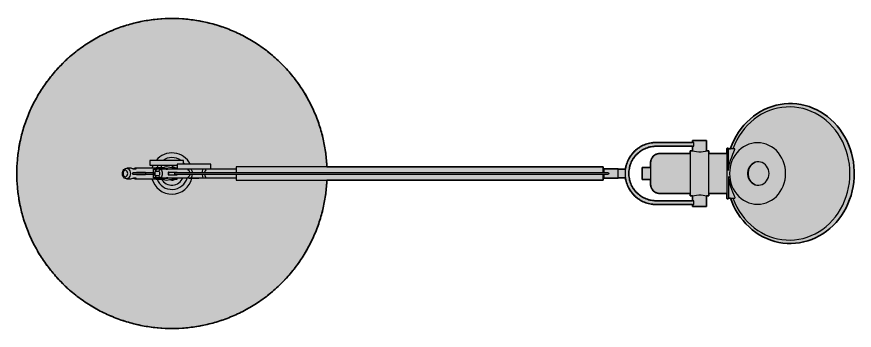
# Model space of a CAD drawing. Header units: millimetres. Extents: x 0 to 2291, y -685 to 1746.
# Drawn here: x 262 to 1152, y -685 to -351 of the extents above; entities that cross this region are included whole.
import ezdxf

# ---------------------------------------------------------------- set-up
doc = ezdxf.new("R2010")
doc.units = ezdxf.units.MM
doc.layers.add('Blocks', color=7, linetype='Continuous')
doc.layers.add('Blocks$Fill', color=7, linetype='Continuous', true_color=0xffffff)
doc.layers.add('Blocks$Inner', color=7, linetype='Continuous', lineweight=25, true_color=0x007f00)
doc.layers.add('Blocks$Outline', color=7, linetype='Continuous', lineweight=35, true_color=0xff3f3f)

# ---------------------------------------------------------------- blocks, each defined once
blk = doc.blocks.new('Tolomeo Floor Lamp Top')
at = {"layer": 'Blocks$Fill'}
h = blk.add_hatch(color=256, dxfattribs=at)
h.paths.add_polyline_path([(820.62, -180.81), (821.95, -184.44), (823.86, -188.83), (826.02, -193.07), (828.44, -197.14), (831.09, -201.03), (833.97, -204.73), (837.06, -208.21), (840.35, -211.47), (843.83, -214.48), (847.48, -217.24), (851.28, -219.73), (855.23, -221.94), (859.3, -223.87), (863.47, -225.5), (867.74, -226.83), (872.07, -227.86), (876.45, -228.57), (880.87, -228.97), (885.3, -229.05), (889.72, -228.82), (894.12, -228.28), (898.48, -227.42), (902.78, -226.25), (907, -224.78), (911.12, -223.01), (915.13, -220.95), (919.01, -218.61), (922.74, -215.99), (926.31, -213.12), (929.7, -209.99), (932.9, -206.64), (935.89, -203.06), (938.67, -199.27), (941.21, -195.3), (943.51, -191.15), (945.56, -186.84), (947.35, -182.4), (948.87, -177.84), (950.11, -173.18), (951.08, -168.44), (951.76, -163.64), (952.16, -158.81), (952.27, -154.56), (952.23, -151.98), (951.93, -147.13), (951.35, -142.32), (950.48, -137.56), (949.32, -132.86), (947.89, -128.27), (946.19, -123.78), (944.23, -119.42), (942.01, -115.22), (939.55, -111.18), (936.85, -107.32), (933.93, -103.67), (930.8, -100.23), (927.47, -97.03), (923.95, -94.06), (920.27, -91.36), (916.43, -88.92), (912.46, -86.77), (908.37, -84.9), (904.17, -83.33), (899.9, -82.06), (895.55, -81.1), (891.16, -80.45), (886.74, -80.11), (882.31, -80.09), (877.89, -80.39), (873.5, -81), (869.15, -81.92), (864.86, -83.15), (860.66, -84.69), (856.56, -86.52), (852.58, -88.63), (848.73, -91.03), (845.03, -93.7), (841.49, -96.63), (838.14, -99.8), (834.98, -103.2), (832.03, -106.82), (829.31, -110.65), (826.81, -114.66), (824.56, -118.84), (822.57, -123.18), (820.83, -127.65), (820.62, -128.31), (818.41, -128.31), (818.41, -128.3), (818.41, -128.28), (818.4, -128.26), (818.4, -128.24), (818.4, -128.22), (818.4, -128.2), (818.4, -128.19), (818.39, -128.17), (818.39, -128.15), (818.38, -128.13), (818.38, -128.11), (818.37, -128.09), (818.37, -128.07), (818.36, -128.06), (818.36, -128.04), (818.35, -128.02), (818.34, -128), (818.33, -127.98), (818.33, -127.96), (818.32, -127.95), (818.31, -127.93), (818.3, -127.91), (818.29, -127.89), (818.28, -127.88), (818.26, -127.86), (818.25, -127.84), (818.24, -127.83), (818.23, -127.81), (818.21, -127.79), (818.2, -127.78), (818.19, -127.76), (818.17, -127.75), (818.16, -127.73), (818.14, -127.72), (818.13, -127.71), (818.11, -127.69), (818.09, -127.68), (818.08, -127.67), (818.06, -127.66), (818.04, -127.64), (818.03, -127.63), (818.01, -127.62), (817.99, -127.61), (817.97, -127.6), (817.96, -127.59), (817.94, -127.59), (817.92, -127.58), (817.9, -127.57), (817.88, -127.56), (817.86, -127.56), (817.84, -127.55), (817.83, -127.54), (817.81, -127.54), (817.79, -127.53), (817.77, -127.53), (817.75, -127.53), (817.73, -127.52), (817.71, -127.52), (817.7, -127.52), (817.68, -127.52), (817.66, -127.52), (817.64, -127.51), (817.62, -127.51), (817.61, -127.51), (817.59, -127.51), (817.57, -127.51), (817.55, -127.52), (817.53, -127.52), (817.52, -127.52), (817.5, -127.52), (817.48, -127.52), (817.46, -127.53), (817.44, -127.53), (817.42, -127.53), (817.4, -127.54), (817.39, -127.54), (817.37, -127.55), (817.35, -127.56), (817.33, -127.56), (817.31, -127.57), (817.29, -127.58), (817.27, -127.59), (817.26, -127.59), (817.24, -127.6), (817.22, -127.61), (817.2, -127.62), (817.19, -127.63), (817.17, -127.64), (817.15, -127.66), (817.13, -127.67), (817.12, -127.68), (817.1, -127.69), (817.09, -127.71), (817.07, -127.72), (817.05, -127.73), (817.04, -127.75), (817.03, -127.76), (817.01, -127.78), (817, -127.79), (816.98, -127.81), (816.97, -127.83), (816.96, -127.84), (816.95, -127.86), (816.94, -127.88), (816.93, -127.89), (816.91, -127.91), (816.9, -127.93), (816.9, -127.95), (816.89, -127.96), (816.88, -127.98), (816.87, -128), (816.86, -128.02), (816.85, -128.04), (816.85, -128.06), (816.84, -128.07), (816.84, -128.09), (816.83, -128.11), (816.83, -128.13), (816.82, -128.15), (816.82, -128.17), (816.82, -128.19), (816.81, -128.2), (816.81, -128.22), (816.81, -128.24), (816.81, -128.26), (816.81, -128.28), (816.81, -128.3), (816.81, -128.31), (816.81, -133.31), (797.61, -133.31), (797.61, -130.61), (795.11, -130.61), (795.11, -119.56), (780.11, -119.56), (780.11, -121.56), (741.61, -121.56), (740.94, -121.57), (740.27, -121.59), (739.6, -121.62), (738.92, -121.67), (738.24, -121.74), (737.56, -121.81), (736.87, -121.91), (736.18, -122.01), (735.48, -122.14), (734.79, -122.28), (734.09, -122.43), (733.4, -122.6), (732.7, -122.79), (732, -122.99), (731.3, -123.21), (730.61, -123.45), (729.92, -123.7), (729.23, -123.97), (728.54, -124.26), (727.86, -124.56), (727.18, -124.89), (726.5, -125.22), (725.83, -125.58), (725.17, -125.95), (724.51, -126.33), (723.87, -126.74), (723.22, -127.16), (722.59, -127.59), (721.97, -128.04), (721.36, -128.51), (720.75, -128.99), (720.16, -129.48), (719.58, -129.99), (719.01, -130.51), (718.45, -131.05), (717.9, -131.6), (717.37, -132.16), (716.85, -132.74), (716.35, -133.32), (715.86, -133.92), (715.38, -134.52), (714.92, -135.14), (714.48, -135.77), (714.05, -136.4), (713.64, -137.05), (713.24, -137.7), (712.86, -138.36), (712.49, -139.02), (712.14, -139.69), (711.81, -140.37), (711.5, -141.05), (711.2, -141.73), (710.92, -142.42), (710.65, -143.11), (710.4, -143.81), (710.17, -144.5), (709.96, -145.2), (709.76, -145.9), (709.58, -146.59), (709.41, -147.29), (709.26, -147.99), (709.13, -148.68), (709.01, -149.37), (708.91, -150.06), (701.11, -150.06), (701.11, -149.56), (686.11, -149.56), (686.11, -150.06), (685.11, -150.06), (685.11, -147.56), (391.5, -147.56), (391.3, -143.95), (391.03, -140.3), (390.67, -136.63), (390.22, -132.94), (389.69, -129.23), (389.07, -125.51), (388.35, -121.77), (387.55, -118.02), (386.65, -114.27), (385.66, -110.51), (384.57, -106.75), (383.38, -103), (382.1, -99.25), (380.72, -95.51), (379.24, -91.78), (377.66, -88.08), (375.98, -84.39), (374.21, -80.73), (372.33, -77.1), (370.36, -73.5), (368.29, -69.94), (366.13, -66.42), (363.87, -62.94), (361.52, -59.51), (359.07, -56.13), (356.54, -52.81), (353.91, -49.55), (351.2, -46.35), (348.41, -43.21), (345.53, -40.15), (342.58, -37.15), (339.55, -34.24), (336.44, -31.4), (333.27, -28.64), (330.02, -25.96), (326.72, -23.38), (323.35, -20.87), (319.93, -18.46), (316.45, -16.14), (312.93, -13.92), (309.35, -11.79), (305.74, -9.76), (302.09, -7.82), (298.4, -5.98), (294.69, -4.25), (290.94, -2.61), (287.18, -1.07), (283.39, 0.37), (279.59, 1.71), (275.78, 2.95), (271.96, 4.09), (268.14, 5.13), (264.31, 6.08), (260.49, 6.93), (256.68, 7.68), (252.88, 8.34), (249.08, 8.9), (245.31, 9.38), (241.55, 9.76), (237.82, 10.06), (234.11, 10.27), (230.42, 10.39), (226.77, 10.44), (223.15, 10.4), (219.52, 10.28), (215.87, 10.08), (212.2, 9.8), (208.5, 9.44), (204.78, 8.98), (201.04, 8.44), (197.29, 7.8), (193.53, 7.08), (189.76, 6.26), (185.98, 5.35), (182.2, 4.34), (178.42, 3.23), (174.64, 2.03), (170.87, 0.72), (167.12, -0.68), (163.38, -2.18), (159.66, -3.77), (155.96, -5.47), (152.29, -7.27), (148.65, -9.16), (145.05, -11.15), (141.48, -13.24), (137.95, -15.43), (134.48, -17.71), (131.05, -20.08), (127.67, -22.54), (124.35, -25.1), (121.1, -27.74), (117.9, -30.47), (114.78, -33.28), (111.72, -36.17), (108.74, -39.14), (105.84, -42.18), (103.01, -45.29), (100.27, -48.48), (97.61, -51.73), (95.04, -55.04), (92.56, -58.41), (90.16, -61.84), (87.86, -65.32), (85.66, -68.84), (83.55, -72.41), (81.54, -76.02), (79.62, -79.67), (77.81, -83.35), (76.09, -87.06), (74.47, -90.79), (72.95, -94.54), (71.53, -98.31), (70.21, -102.1), (68.99, -105.89), (67.86, -109.69), (66.84, -113.49), (65.91, -117.3), (65.08, -121.09), (64.34, -124.88), (63.69, -128.66), (63.14, -132.43), (62.67, -136.17), (62.3, -139.9), (62.01, -143.61), (61.81, -147.29), (61.69, -150.94), (61.65, -154.56), (61.69, -158.19), (61.81, -161.84), (62.01, -165.52), (62.3, -169.23), (62.67, -172.95), (63.14, -176.7), (63.69, -180.47), (64.34, -184.24), (65.08, -188.03), (65.91, -191.83), (66.84, -195.63), (67.86, -199.43), (68.99, -203.23), (70.21, -207.03), (71.53, -210.81), (72.95, -214.58), (74.47, -218.34), (76.09, -222.07), (77.81, -225.78), (79.62, -229.46), (81.54, -233.1), (83.55, -236.71), (85.66, -240.28), (87.86, -243.81), (90.16, -247.29), (92.56, -250.71), (95.04, -254.08), (97.61, -257.4), (100.27, -260.65), (103.01, -263.83), (105.84, -266.95), (108.74, -269.99), (111.72, -272.96), (114.78, -275.85), (117.9, -278.66), (121.1, -281.39), (124.35, -284.03), (127.67, -286.58), (131.05, -289.05), (134.48, -291.42), (137.95, -293.7), (141.48, -295.88), (145.05, -297.97), (148.65, -299.97), (152.29, -301.86), (155.96, -303.66), (159.66, -305.35), (163.38, -306.95), (167.12, -308.45), (170.87, -309.85), (174.64, -311.15), (178.42, -312.36), (182.2, -313.46), (185.98, -314.47), (189.76, -315.39), (193.53, -316.21), (197.29, -316.93), (201.04, -317.57), (204.78, -318.11), (208.5, -318.56), (212.2, -318.93), (215.87, -319.21), (219.52, -319.41), (223.15, -319.53), (226.77, -319.56), (230.42, -319.52), (234.11, -319.39), (237.82, -319.18), (241.55, -318.89), (245.31, -318.5), (249.08, -318.03), (252.88, -317.47), (256.68, -316.81), (260.49, -316.05), (264.31, -315.21), (268.14, -314.26), (271.96, -313.22), (275.78, -312.08), (279.59, -310.84), (283.39, -309.5), (287.18, -308.06), (290.94, -306.52), (294.69, -304.88), (298.4, -303.14), (302.09, -301.31), (305.74, -299.37), (309.35, -297.34), (312.93, -295.21), (316.45, -292.98), (319.93, -290.66), (323.35, -288.25), (326.72, -285.75), (330.02, -283.16), (333.27, -280.49), (336.44, -277.73), (339.55, -274.89), (342.58, -271.97), (345.53, -268.98), (348.41, -265.91), (351.2, -262.78), (353.91, -259.58), (356.54, -256.32), (359.07, -252.99), (361.52, -249.62), (363.87, -246.19), (366.13, -242.71), (368.29, -239.19), (370.36, -235.63), (372.33, -232.03), (374.21, -228.4), (375.98, -224.74), (377.66, -221.05), (379.24, -217.34), (380.72, -213.62), (382.1, -209.88), (383.38, -206.13), (384.57, -202.38), (385.66, -198.62), (386.65, -194.86), (387.55, -191.1), (388.35, -187.36), (389.07, -183.62), (389.69, -179.89), (390.22, -176.18), (390.67, -172.49), (391.03, -168.83), (391.3, -165.18), (391.5, -161.56), (685.11, -161.56), (685.11, -159.06), (686.11, -159.06), (686.11, -159.56), (701.11, -159.56), (701.11, -159.06), (708.91, -159.06), (709.02, -159.75), (709.13, -160.45), (709.27, -161.14), (709.42, -161.84), (709.58, -162.53), (709.76, -163.23), (709.96, -163.93), (710.18, -164.62), (710.41, -165.32), (710.66, -166.01), (710.92, -166.71), (711.2, -167.39), (711.5, -168.08), (711.82, -168.76), (712.15, -169.44), (712.5, -170.11), (712.86, -170.77), (713.24, -171.43), (713.64, -172.08), (714.05, -172.72), (714.48, -173.36), (714.93, -173.99), (715.39, -174.6), (715.86, -175.21), (716.35, -175.81), (716.86, -176.39), (717.37, -176.97), (717.91, -177.53), (718.45, -178.08), (719.01, -178.61), (719.58, -179.14), (720.16, -179.65), (720.75, -180.14), (721.36, -180.62), (721.97, -181.09), (722.59, -181.54), (723.23, -181.97), (723.87, -182.39), (724.52, -182.79), (725.17, -183.18), (725.83, -183.55), (726.5, -183.9), (727.18, -184.24), (727.86, -184.56), (728.54, -184.87), (729.23, -185.15), (729.92, -185.42), (730.61, -185.68), (731.31, -185.91), (732, -186.13), (732.7, -186.34), (733.4, -186.53), (734.09, -186.7), (734.79, -186.85), (735.48, -186.99), (736.18, -187.11), (736.87, -187.22), (737.56, -187.31), (738.24, -187.39), (738.92, -187.45), (739.6, -187.5), (740.27, -187.54), (740.94, -187.56), (741.61, -187.56), (780.11, -187.56), (780.11, -189.56), (795.11, -189.56), (795.11, -178.51), (797.61, -178.51), (797.61, -175.81), (816.81, -175.81), (816.81, -180.81), (816.81, -180.83), (816.81, -180.85), (816.81, -180.87), (816.81, -180.89), (816.81, -180.9), (816.81, -180.92), (816.82, -180.94), (816.82, -180.96), (816.82, -180.98), (816.83, -181), (816.83, -181.01), (816.84, -181.03), (816.84, -181.05), (816.85, -181.07), (816.85, -181.09), (816.86, -181.11), (816.87, -181.13), (816.88, -181.14), (816.89, -181.16), (816.9, -181.18), (816.9, -181.2), (816.91, -181.22), (816.93, -181.23), (816.94, -181.25), (816.95, -181.27), (816.96, -181.29), (816.97, -181.3), (816.98, -181.32), (817, -181.33), (817.01, -181.35), (817.03, -181.36), (817.04, -181.38), (817.05, -181.39), (817.07, -181.41), (817.09, -181.42), (817.1, -181.43), (817.12, -181.45), (817.13, -181.46), (817.15, -181.47), (817.17, -181.48), (817.19, -181.49), (817.2, -181.5), (817.22, -181.51), (817.24, -181.52), (817.26, -181.53), (817.27, -181.54), (817.29, -181.55), (817.31, -181.56), (817.33, -181.56), (817.35, -181.57), (817.37, -181.58), (817.39, -181.58), (817.4, -181.59), (817.42, -181.59), (817.44, -181.6), (817.46, -181.6), (817.48, -181.6), (817.5, -181.61), (817.52, -181.61), (817.53, -181.61), (817.55, -181.61), (817.57, -181.61), (817.59, -181.61), (817.61, -181.61), (817.62, -181.61), (817.64, -181.61), (817.66, -181.61), (817.68, -181.61), (817.7, -181.61), (817.71, -181.61), (817.73, -181.6), (817.75, -181.6), (817.77, -181.6), (817.79, -181.59), (817.81, -181.59), (817.83, -181.58), (817.84, -181.58), (817.86, -181.57), (817.88, -181.56), (817.9, -181.56), (817.92, -181.55), (817.94, -181.54), (817.96, -181.53), (817.97, -181.52), (817.99, -181.51), (818.01, -181.5), (818.03, -181.49), (818.04, -181.48), (818.06, -181.47), (818.08, -181.46), (818.09, -181.45), (818.11, -181.43), (818.13, -181.42), (818.14, -181.41), (818.16, -181.39), (818.17, -181.38), (818.19, -181.36), (818.2, -181.35), (818.21, -181.33), (818.23, -181.32), (818.24, -181.3), (818.25, -181.29), (818.26, -181.27), (818.28, -181.25), (818.29, -181.23), (818.3, -181.22), (818.31, -181.2), (818.32, -181.18), (818.33, -181.16), (818.33, -181.14), (818.34, -181.13), (818.35, -181.11), (818.36, -181.09), (818.36, -181.07), (818.37, -181.05), (818.37, -181.03), (818.38, -181.01), (818.38, -181), (818.39, -180.98), (818.39, -180.96), (818.4, -180.94), (818.4, -180.92), (818.4, -180.9), (818.4, -180.89), (818.4, -180.87), (818.41, -180.85), (818.41, -180.83), (818.41, -180.81)], flags=0)
h.paths.add_polyline_path([(726.61, -148.31), (726.61, -160.81), (735.61, -160.81), (735.61, -165.81), (735.61, -166.04), (735.62, -166.26), (735.63, -166.48), (735.65, -166.71), (735.67, -166.94), (735.7, -167.17), (735.73, -167.4), (735.77, -167.63), (735.82, -167.87), (735.87, -168.1), (735.93, -168.33), (735.99, -168.57), (736.06, -168.8), (736.14, -169.03), (736.22, -169.26), (736.31, -169.49), (736.4, -169.72), (736.5, -169.95), (736.61, -170.18), (736.72, -170.41), (736.84, -170.63), (736.97, -170.85), (737.1, -171.07), (737.24, -171.29), (737.38, -171.5), (737.53, -171.71), (737.68, -171.91), (737.84, -172.12), (738.01, -172.31), (738.18, -172.51), (738.35, -172.7), (738.53, -172.88), (738.72, -173.07), (738.91, -173.24), (739.1, -173.41), (739.3, -173.58), (739.51, -173.74), (739.71, -173.89), (739.92, -174.04), (740.13, -174.18), (740.35, -174.32), (740.57, -174.45), (740.79, -174.58), (741.01, -174.7), (741.24, -174.81), (741.47, -174.92), (741.69, -175.02), (741.92, -175.11), (742.16, -175.2), (742.39, -175.28), (742.62, -175.36), (742.85, -175.43), (743.09, -175.49), (743.32, -175.55), (743.55, -175.6), (743.79, -175.65), (744.02, -175.69), (744.25, -175.72), (744.48, -175.75), (744.71, -175.77), (744.93, -175.79), (745.16, -175.8), (745.38, -175.81), (745.61, -175.81), (777.61, -175.81), (777.61, -178.51), (780.11, -178.51), (780.11, -183.56), (741.61, -183.56), (740.96, -183.56), (740.31, -183.53), (739.66, -183.5), (739, -183.45), (738.34, -183.38), (737.67, -183.3), (737, -183.2), (736.33, -183.08), (735.65, -182.95), (734.98, -182.8), (734.3, -182.63), (733.63, -182.44), (732.95, -182.24), (732.28, -182.02), (731.6, -181.78), (730.93, -181.53), (730.26, -181.25), (729.6, -180.96), (728.94, -180.65), (728.29, -180.32), (727.64, -179.98), (727, -179.61), (726.36, -179.23), (725.74, -178.84), (725.12, -178.42), (724.51, -177.99), (723.91, -177.54), (723.33, -177.08), (722.75, -176.6), (722.19, -176.1), (721.64, -175.59), (721.1, -175.07), (720.58, -174.53), (720.07, -173.98), (719.57, -173.42), (719.09, -172.84), (718.63, -172.26), (718.18, -171.66), (717.75, -171.05), (717.33, -170.43), (716.94, -169.81), (716.55, -169.17), (716.19, -168.53), (715.85, -167.88), (715.52, -167.23), (715.21, -166.57), (714.92, -165.91), (714.64, -165.24), (714.39, -164.57), (714.15, -163.89), (713.93, -163.22), (713.73, -162.54), (713.54, -161.87), (713.37, -161.19), (713.22, -160.51), (713.09, -159.84), (712.97, -159.17), (712.87, -158.5), (712.79, -157.83), (712.72, -157.17), (712.67, -156.51), (712.63, -155.86), (712.61, -155.21), (712.61, -154.56), (712.61, -153.92), (712.63, -153.27), (712.67, -152.62), (712.72, -151.96), (712.79, -151.29), (712.87, -150.63), (712.97, -149.96), (713.09, -149.29), (713.22, -148.61), (713.37, -147.94), (713.54, -147.26), (713.73, -146.58), (713.93, -145.91), (714.15, -145.23), (714.39, -144.56), (714.64, -143.89), (714.92, -143.22), (715.21, -142.56), (715.52, -141.9), (715.85, -141.24), (716.19, -140.6), (716.55, -139.95), (716.94, -139.32), (717.33, -138.69), (717.75, -138.08), (718.18, -137.47), (718.63, -136.87), (719.09, -136.28), (719.57, -135.71), (720.07, -135.15), (720.58, -134.6), (721.1, -134.06), (721.64, -133.53), (722.19, -133.02), (722.75, -132.53), (723.33, -132.05), (723.91, -131.59), (724.51, -131.14), (725.12, -130.71), (725.74, -130.29), (726.36, -129.89), (727, -129.51), (727.64, -129.15), (728.29, -128.8), (728.94, -128.48), (729.6, -128.17), (730.26, -127.87), (730.93, -127.6), (731.6, -127.34), (732.28, -127.11), (732.95, -126.89), (733.63, -126.68), (734.3, -126.5), (734.98, -126.33), (735.65, -126.18), (736.33, -126.05), (737, -125.93), (737.67, -125.83), (738.34, -125.75), (739, -125.68), (739.66, -125.63), (740.31, -125.59), (740.96, -125.57), (741.61, -125.56), (780.11, -125.56), (780.11, -130.61), (777.61, -130.61), (777.61, -133.31), (745.61, -133.31), (745.38, -133.32), (745.16, -133.32), (744.93, -133.34), (744.71, -133.35), (744.48, -133.38), (744.25, -133.41), (744.02, -133.44), (743.79, -133.48), (743.55, -133.53), (743.32, -133.58), (743.09, -133.64), (742.85, -133.7), (742.62, -133.77), (742.39, -133.85), (742.16, -133.93), (741.92, -134.02), (741.69, -134.11), (741.47, -134.21), (741.24, -134.32), (741.01, -134.43), (740.79, -134.55), (740.57, -134.68), (740.35, -134.81), (740.13, -134.94), (739.92, -135.09), (739.71, -135.24), (739.51, -135.39), (739.3, -135.55), (739.1, -135.72), (738.91, -135.89), (738.72, -136.06), (738.53, -136.24), (738.35, -136.43), (738.18, -136.62), (738.01, -136.81), (737.84, -137.01), (737.68, -137.21), (737.53, -137.42), (737.38, -137.63), (737.24, -137.84), (737.1, -138.06), (736.97, -138.28), (736.84, -138.5), (736.72, -138.72), (736.61, -138.95), (736.5, -139.17), (736.4, -139.4), (736.31, -139.63), (736.22, -139.86), (736.14, -140.1), (736.06, -140.33), (735.99, -140.56), (735.93, -140.8), (735.87, -141.03), (735.82, -141.26), (735.77, -141.49), (735.73, -141.73), (735.7, -141.96), (735.67, -142.19), (735.65, -142.41), (735.63, -142.64), (735.62, -142.87), (735.61, -143.09), (735.61, -143.31), (735.61, -148.31)], flags=0)
at = {"layer": 'Blocks$Inner'}
for p, q in [((777.61, -133.31), (745.61, -133.31)), ((780.11, -125.56), (780.11, -130.65)), ((816.81, -133.31), (797.61, -133.31)), ((816.81, -128.31), (816.81, -180.81)), ((818.41, -151.44), (818.41, -128.31)), ((185.23, -149.56), (188.1, -149.56)), ((215.11, -145.56), (215.11, -148.56)), ((232.11, -149.66), (222.51, -147.7)), ((226.71, -148.56), (232.11, -148.56)), ((227.11, -148.56), (227.11, -145.56)), ((232.19, -149.68), (232.19, -149.56)), ((245.11, -149.56), (245.11, -150.06)), ((255.11, -150.06), (255.11, -149.56)), ((686.11, -150.06), (685.11, -150.06)), ((708.91, -150.06), (701.11, -150.06)), ((735.61, -143.31), (735.61, -165.81)), ((818.78, -148.4), (818.69, -149.02)), ((185.23, -159.56), (188.1, -159.56)), ((222.51, -161.42), (232.11, -159.46)), ((685.11, -159.06), (686.11, -159.06)), ((701.11, -159.06), (708.91, -159.06)), ((745.61, -175.81), (777.61, -175.81)), ((797.61, -175.81), (816.81, -175.81)), ((780.11, -178.48), (780.11, -183.56))]:
    blk.add_line(p, q, dxfattribs=at)
for points in [[(820.62, -180.81), (821.95, -184.44), (823.86, -188.83), (826.02, -193.07), (828.44, -197.14), (831.09, -201.03), (833.97, -204.73), (837.06, -208.21), (840.35, -211.47), (843.83, -214.48), (847.48, -217.24), (851.28, -219.73), (855.23, -221.94), (859.3, -223.87), (863.47, -225.5), (867.74, -226.83), (872.07, -227.86), (876.45, -228.57), (880.87, -228.97), (885.3, -229.05), (889.72, -228.82), (894.12, -228.28), (898.48, -227.42), (902.78, -226.25), (907, -224.78), (911.12, -223.01), (915.13, -220.95), (919.01, -218.61), (922.74, -215.99), (926.31, -213.12), (929.7, -209.99), (932.9, -206.64), (935.89, -203.06), (938.67, -199.27), (941.21, -195.3), (943.51, -191.15), (945.56, -186.84), (947.35, -182.4), (948.87, -177.84), (950.11, -173.18), (951.08, -168.44), (951.76, -163.64), (952.16, -158.81), (952.27, -154.56), (952.23, -151.98), (951.93, -147.13), (951.35, -142.32), (950.48, -137.56), (949.32, -132.86), (947.89, -128.27), (946.19, -123.78), (944.23, -119.42), (942.01, -115.22), (939.55, -111.18), (936.85, -107.32), (933.93, -103.67), (930.8, -100.23), (927.47, -97.03), (923.95, -94.06), (920.27, -91.36), (916.43, -88.92), (912.46, -86.77), (908.37, -84.9), (904.17, -83.33), (899.9, -82.06), (895.55, -81.1), (891.16, -80.45), (886.74, -80.11), (882.31, -80.09), (877.89, -80.39), (873.5, -81), (869.15, -81.92), (864.86, -83.15), (860.66, -84.69), (856.56, -86.52), (852.58, -88.63), (848.73, -91.03), (845.03, -93.7), (841.49, -96.63), (838.14, -99.8), (834.98, -103.2), (832.03, -106.82), (829.31, -110.65), (826.81, -114.66), (824.56, -118.84), (822.57, -123.18), (820.83, -127.65), (820.62, -128.31)], [(823.31, -180.81), (823.52, -181.4), (825.4, -185.96), (827.55, -190.36), (829.99, -194.59), (832.69, -198.61), (835.65, -202.42), (838.84, -205.99), (842.25, -209.3), (845.86, -212.34), (849.66, -215.09), (853.63, -217.54), (857.75, -219.68), (861.99, -221.49), (866.34, -222.97), (870.77, -224.11), (875.27, -224.9), (879.8, -225.34), (884.36, -225.43), (888.9, -225.16), (893.42, -224.55), (897.89, -223.58), (902.28, -222.27), (906.58, -220.63), (910.76, -218.65), (914.8, -216.36), (918.69, -213.75), (922.4, -210.86), (925.92, -207.68), (929.22, -204.24), (932.3, -200.55), (935.13, -196.63), (937.7, -192.5), (940, -188.18), (942.01, -183.7), (943.73, -179.07), (945.16, -174.31), (946.27, -169.46), (947.07, -164.54), (947.55, -159.56), (947.71, -154.56), (947.55, -149.56), (947.07, -144.59), (946.27, -139.66), (945.16, -134.81), (943.73, -130.06), (942.01, -125.43), (940, -120.95), (937.7, -116.63), (935.13, -112.5), (932.3, -108.58), (929.22, -104.89), (925.92, -101.45), (922.4, -98.27), (918.69, -95.37), (914.8, -92.77), (910.76, -90.48), (906.58, -88.5), (902.28, -86.85), (897.89, -85.55), (893.42, -84.58), (888.9, -83.96), (884.36, -83.7), (879.8, -83.79), (875.27, -84.23), (870.77, -85.02), (866.34, -86.16), (861.99, -87.64), (857.75, -89.45), (853.63, -91.58), (849.66, -94.03), (845.86, -96.79), (842.25, -99.83), (838.84, -103.14), (835.65, -106.71), (832.69, -110.51), (829.99, -114.54), (827.55, -118.77), (825.4, -123.17), (823.52, -127.73), (823.31, -128.31)], [(741.61, -125.56), (781.61, -125.56), (781.61, -121.56), (741.61, -121.56)], [(780.11, -121.56), (780.11, -119.56), (795.11, -119.56), (795.11, -130.61), (794.71, -130.74), (793.56, -131.05), (791.74, -131.44), (789.4, -131.75), (786.9, -131.81), (784.59, -131.62), (782.56, -131.27), (781.01, -130.88), (780.21, -130.65)], [(780.21, -130.61), (777.61, -130.61), (777.61, -178.51), (780.21, -178.51)], [(780.21, -178.48), (781.02, -178.24), (782.52, -177.87), (784.65, -177.5), (787.12, -177.31), (789.55, -177.39), (791.73, -177.68), (793.54, -178.07), (794.73, -178.4), (795.11, -178.51), (797.61, -178.51), (797.61, -130.61), (795.11, -130.61)], [(818.81, -148.41), (818.89, -147.75), (819.71, -143.84), (820.76, -140.27), (821.93, -137.06), (823.2, -133.99), (824.29, -131.5), (825.04, -129.68), (825.37, -128.6), (825.29, -128.32), (818.41, -128.31)], [(239.11, -144.56), (239.11, -140.56), (203.11, -140.56), (203.11, -145.56), (232.11, -145.56)], [(850.46, -142.07), (849.22, -142.16), (847.33, -142.61), (845.54, -143.4), (843.9, -144.51), (842.45, -145.91), (841.24, -147.56), (840.3, -149.41), (839.66, -151.41), (839.33, -153.5), (839.33, -155.62), (839.66, -157.71), (840.3, -159.71), (841.24, -161.56), (842.45, -163.21), (843.9, -164.61), (845.54, -165.73), (847.33, -166.52), (849.22, -166.96), (850.46, -167.06)], [(178.56, -160.07), (178.24, -160.09), (177.22, -159.86), (176.28, -159.36), (175.46, -158.6), (174.73, -157.5), (174.27, -156.26), (174.07, -154.93), (174.13, -153.6), (174.43, -152.34), (174.95, -151.23), (175.65, -150.31), (176.5, -149.63), (177.47, -149.18), (178.54, -149.02)], [(187.4, -149.56), (187.4, -149.02), (187.73, -149.05), (188.23, -149.26), (188.35, -149.6), (188.14, -149.88), (187.72, -150.05), (187.03, -150.05), (186.18, -149.86), (185.09, -149.52), (184.13, -149.23), (183.29, -149.06), (182.81, -149.02), (178.56, -149.02), (179.58, -149.21), (180.52, -149.77), (181.33, -150.65), (181.96, -151.79), (182.35, -153.13), (182.48, -154.56), (182.35, -156), (181.96, -157.33), (181.33, -158.48), (180.52, -159.36), (179.58, -159.91), (178.56, -160.1), (182.81, -160.1), (183.13, -160.09), (184.16, -159.89), (185.27, -159.55), (186.2, -159.26), (186.98, -159.08), (187.68, -159.07), (188.14, -159.24), (188.35, -159.58), (188.22, -159.88), (187.84, -160.06), (187.4, -160.1), (187.4, -159.56)], [(213.56, -149.02), (187.4, -149.02), (186.39, -149.21), (185.71, -149.56)], [(210.52, -159.06), (207.11, -159.06), (207.11, -150.06), (210.47, -150.06)], [(209.97, -150.23), (209.45, -150.8), (208.83, -151.81), (208.41, -152.98), (208.23, -154.27), (208.3, -155.59), (208.64, -156.87), (209.23, -158.03), (209.97, -158.89)], [(216.21, -149.56), (209.11, -149.56), (209.11, -150.06)], [(212.84, -152.06), (213.04, -151.53), (213.38, -150.93), (213.8, -150.47), (214.26, -150.17), (214.74, -150.06), (215.45, -150.93), (215.99, -152.01), (216.33, -153.25), (216.45, -154.56), (216.33, -155.88), (215.99, -157.12), (215.45, -158.2), (214.74, -159.06), (210.52, -159.06), (210.09, -158.96), (209.75, -158.66), (209.55, -158.19), (209.5, -157.6), (209.59, -157.06)], [(295.11, -150.06), (262.96, -150.06), (259.84, -150.06), (246.97, -150.06), (243.12, -150.06), (222.19, -150.06), (221.74, -150.23), (221.07, -150.22), (220.37, -150.06), (214.74, -150.06), (210.52, -150.06), (210.09, -150.17), (209.75, -150.47), (209.55, -150.93), (209.5, -151.53), (209.59, -152.06)], [(217.5, -148.56), (210.03, -148.56), (210.03, -149.02)], [(215.33, -149.56), (214.77, -149.25), (213.56, -149.07)], [(222.17, -150.07), (222.17, -149.56), (216.17, -149.56), (216.17, -150.06)], [(246.01, -153.96), (245.96, -153.48), (245.87, -153.2), (245.05, -151.77), (243.74, -150.49), (243.12, -150.06)], [(246.97, -150.06), (247.22, -150.48), (248.04, -152.57), (248.19, -153.96)], [(259.18, -153.96), (259.26, -152.57), (259.71, -150.48), (259.84, -150.06)], [(262.96, -150.06), (262.66, -150.49), (261.88, -151.77), (261.33, -153.2), (261.24, -153.96)], [(685.11, -153.96), (685.11, -147.56), (295.11, -147.56), (295.11, -153.96)], [(686.11, -155.16), (686.11, -159.56), (701.11, -159.56), (701.11, -154.41), (701.11, -149.56), (686.11, -149.56), (686.11, -153.96)], [(735.61, -148.31), (726.61, -148.31), (726.61, -160.81), (735.61, -160.81)], [(207.11, -153.96), (185.32, -153.97), (185.19, -153.98), (184.97, -154.09), (184.83, -154.24), (184.76, -154.38), (184.74, -154.52), (184.75, -154.67), (184.79, -154.82), (184.88, -154.96), (185.05, -155.1), (185.29, -155.16), (185.32, -155.16), (207.11, -155.16)], [(185.71, -159.56), (186.39, -159.91), (187.4, -160.1), (213.57, -160.1)], [(189, -153.96), (188.98, -153.81), (188.96, -153.62), (188.94, -153.43), (188.91, -153.25), (188.87, -153.06), (189.02, -153.06), (189.02, -153.96)], [(189.02, -156.06), (188.87, -156.06), (188.91, -155.88), (188.94, -155.69), (188.96, -155.51), (188.98, -155.32), (189, -155.16)], [(189.02, -153.06), (198.41, -153.06), (198.41, -156.06), (189.02, -156.06), (189.02, -155.16)], [(209.11, -159.06), (209.11, -159.56), (216.21, -159.56)], [(210.03, -160.1), (210.03, -160.56), (217.5, -160.56)], [(212.84, -157.06), (213.04, -157.6), (213.38, -158.19), (213.8, -158.66), (214.26, -158.96), (214.74, -159.06), (220.37, -159.06), (221.16, -158.89), (221.81, -158.91), (222.19, -159.06), (243.12, -159.06), (246.97, -159.06), (259.84, -159.06), (262.96, -159.06), (295.11, -159.06)], [(213.57, -160.03), (214.14, -160.05), (215.45, -159.58), (215.47, -159.56)], [(216.17, -159.06), (216.17, -159.56), (222.17, -159.56), (222.17, -159.06)], [(222.99, -153.06), (222.84, -153.06), (222.87, -153.25), (222.9, -153.43), (222.93, -153.62), (222.95, -153.81), (222.97, -153.99), (222.98, -154.18), (222.99, -154.37), (222.99, -154.56), (222.99, -154.75), (222.98, -154.94), (222.97, -155.13), (222.95, -155.32), (222.93, -155.51), (222.9, -155.7), (222.87, -155.88), (222.84, -156.06), (222.99, -156.06), (222.99, -154.56), (222.99, -153.06), (232.38, -153.06), (232.38, -153.96)], [(222.99, -156.06), (232.38, -156.06), (232.38, -155.16)], [(226.71, -160.56), (232.19, -160.56), (232.19, -159.45)], [(230.26, -155.16), (690.22, -155.16), (690.3, -155.16), (691.1, -154.98), (691.45, -154.77), (691.52, -154.69), (691.56, -154.62), (691.56, -154.55), (691.55, -154.49), (691.5, -154.41), (691.37, -154.29), (690.92, -154.08), (690.21, -153.97), (230.26, -153.97), (230.2, -153.97), (229.65, -154.1), (229.48, -154.2), (229.29, -154.35), (229.24, -154.43), (229.2, -154.53), (229.2, -154.6), (229.23, -154.68), (229.29, -154.78), (229.47, -154.93), (229.91, -155.11), (230.26, -155.15)], [(243.12, -159.06), (244.34, -158.12), (245.6, -156.52), (246.06, -155.2), (246.06, -155.16)], [(245.11, -159.06), (245.11, -159.56), (255.11, -159.56), (255.11, -159.06)], [(248.23, -155.16), (247.77, -157.43), (246.97, -159.06)], [(259.84, -159.06), (259.5, -157.83), (259.16, -155.61), (259.14, -155.16)], [(261.19, -155.16), (261.2, -155.28), (261.63, -156.8), (262.44, -158.32), (262.96, -159.06)], [(295.11, -155.16), (295.11, -161.56), (685.11, -161.56), (685.11, -155.16)], [(818.41, -157.68), (818.41, -180.81), (825.26, -180.81)], [(818.69, -160.1), (818.79, -160.72), (819.26, -163.35), (820.33, -167.5), (821.6, -171.22), (822.74, -174.07), (823.79, -176.5), (824.6, -178.35), (825.14, -179.71), (825.38, -180.59), (825.26, -180.76)], [(741.61, -187.56), (781.61, -187.56), (781.61, -183.56), (741.61, -183.56)], [(780.11, -187.56), (780.11, -189.56), (795.11, -189.56), (795.11, -178.51)]]:
    blk.add_lwpolyline(points, dxfattribs=at)
for points in [[(879.29, -154.56), (879.13, -151.14), (878.64, -147.75), (877.83, -144.43), (876.71, -141.23), (875.3, -138.17), (873.6, -135.3), (871.63, -132.63), (869.42, -130.2), (867, -128.05), (864.38, -126.18), (861.6, -124.62), (858.68, -123.39), (855.67, -122.5), (852.58, -121.96), (849.47, -121.79), (846.35, -121.96), (843.26, -122.5), (840.25, -123.39), (837.33, -124.62), (834.55, -126.18), (831.93, -128.05), (829.51, -130.2), (827.3, -132.63), (825.33, -135.3), (823.63, -138.17), (822.22, -141.23), (821.1, -144.43), (820.29, -147.75), (819.8, -151.14), (819.64, -154.56), (819.8, -157.99), (820.29, -161.38), (821.1, -164.69), (822.22, -167.9), (823.63, -170.95), (825.33, -173.83), (827.3, -176.5), (829.51, -178.92), (831.93, -181.08), (834.55, -182.95), (837.33, -184.51), (840.25, -185.74), (843.26, -186.63), (846.35, -187.16), (849.47, -187.34), (852.58, -187.16), (855.67, -186.63), (858.68, -185.74), (861.6, -184.51), (864.38, -182.95), (867, -181.08), (869.42, -178.92), (871.63, -176.5), (873.6, -173.83), (875.3, -170.95), (876.71, -167.9), (877.83, -164.69), (878.64, -161.38), (879.13, -157.99)], [(861.62, -154.56), (861.46, -152.45), (860.97, -150.4), (860.18, -148.47), (859.1, -146.71), (857.76, -145.18), (856.21, -143.92), (854.49, -142.96), (852.65, -142.34), (850.73, -142.07), (848.8, -142.16), (846.92, -142.61), (845.13, -143.4), (843.49, -144.51), (842.04, -145.91), (840.83, -147.56), (839.88, -149.41), (839.24, -151.41), (838.92, -153.5), (838.92, -155.62), (839.24, -157.71), (839.88, -159.71), (840.83, -161.56), (842.04, -163.21), (843.49, -164.61), (845.13, -165.73), (846.92, -166.52), (848.8, -166.96), (850.73, -167.05), (852.65, -166.78), (854.49, -166.16), (856.21, -165.21), (857.76, -163.95), (859.1, -162.42), (860.18, -160.66), (860.97, -158.73), (861.46, -156.68)], [(179.65, -154.56), (179.52, -153.41), (179.12, -152.39), (178.52, -151.6), (177.76, -151.13), (176.94, -151.04), (176.14, -151.32), (175.45, -151.96), (174.95, -152.88), (174.68, -153.98), (174.68, -155.15), (174.95, -156.25), (175.45, -157.17), (176.14, -157.81), (176.94, -158.09), (177.76, -158), (178.52, -157.53), (179.12, -156.74), (179.52, -155.71)], [(268.11, -149.56), (268.11, -144.56), (232.11, -144.56), (232.11, -149.56)], [(209.59, -152.06), (212.84, -152.06), (213.17, -152.59), (213.42, -153.2), (213.57, -153.87), (213.62, -154.56), (213.57, -155.26), (213.42, -155.93), (213.17, -156.54), (212.84, -157.06), (209.59, -157.06), (209.26, -156.54), (209.01, -155.93), (208.86, -155.26), (208.81, -154.56), (208.86, -153.87), (209.01, -153.2), (209.26, -152.59)]]:
    blk.add_lwpolyline(points, close=True, dxfattribs=at)
for centre, radius, start, end in [((226.65, -154.56), 165, 2.43146, 357.56854), ((741.61, -154.56), 33, 90, 180), ((226.65, -154.56), 21.91, 27.15061, 140.29287), ((745.61, -143.31), 10, 90, 180), ((817.61, -128.31), 0.8, 360, 180), ((226.65, -154.56), 16.95, 55.67332, 124.32668), ((226.65, -154.56), 21.91, 155.75131, 165.35629), ((226.65, -154.56), 16.95, 147.93409, 159.27214), ((221.11, -154.56), 7, 78.46304, 134.41531), ((226.65, -154.56), 7, 58.99728, 86.23213), ((231.11, -154.56), 5, 64.15807, 78.46304), ((226.65, -154.56), 12.5, 21.1002, 23.57818), ((226.65, -154.56), 16.95, 36.14869, 42.6933), ((226.65, -154.56), 16.95, 15.2909, 17.15402), ((226.65, -154.56), 21.91, 194.64371, 346.8109), ((226.65, -154.56), 16.95, 200.72786, 344.79162), ((226.65, -154.56), 12.5, 208.6854, 338.8998), ((221.11, -154.56), 7, 225.15982, 281.53696), ((231.11, -154.56), 5, 281.53696, 295.84193), ((741.61, -154.56), 33, 180, 270), ((226.65, -154.56), 7, 248.85855, 270), ((226.65, -154.56), 7, 270, 301.00272), ((745.61, -165.81), 10, 180, 270), ((817.61, -180.81), 0.8, 180, 0)]:
    blk.add_arc(centre, radius, start, end, dxfattribs=at)
at = {"layer": 'Blocks$Inner', "extrusion": (0, 0, -1)}
blk.add_arc((-741.61, -154.56), 29, 270, 90, dxfattribs=at)
at = {"layer": 'Blocks$Outline'}
for points in [[(952.27, -154.56), (952.23, -151.98), (951.93, -147.13), (951.35, -142.32), (950.48, -137.56), (949.32, -132.86), (947.89, -128.27), (946.19, -123.78), (944.23, -119.42), (942.01, -115.22), (939.55, -111.18), (936.85, -107.32), (933.93, -103.67), (930.8, -100.23), (927.47, -97.03), (923.95, -94.06), (920.27, -91.36), (916.43, -88.92), (912.46, -86.77), (908.37, -84.9), (904.17, -83.33), (899.9, -82.06), (895.55, -81.1), (891.16, -80.45), (886.74, -80.11), (882.31, -80.09), (877.89, -80.39), (873.5, -81), (869.15, -81.92), (864.86, -83.15), (860.66, -84.69), (856.56, -86.52), (852.58, -88.63), (848.73, -91.03), (845.03, -93.7), (841.49, -96.63), (838.14, -99.8), (834.98, -103.2), (832.03, -106.82), (829.31, -110.65), (826.81, -114.66), (824.56, -118.84), (822.57, -123.18), (820.83, -127.65), (820.62, -128.31)], [(780.11, -121.56), (741.61, -121.56)], [(795.11, -119.56), (780.11, -119.56)], [(780.11, -119.56), (780.11, -121.56)], [(795.11, -130.61), (795.11, -119.56)], [(741.61, -125.56), (780.11, -125.56)], [(777.61, -133.31), (745.61, -133.31)], [(780.11, -130.61), (777.61, -130.61)], [(777.61, -130.61), (777.61, -133.31)], [(780.11, -125.56), (780.11, -130.61)], [(797.61, -130.61), (795.11, -130.61)], [(797.61, -133.31), (797.61, -130.61)], [(816.81, -133.31), (797.61, -133.31)], [(816.81, -128.31), (816.81, -133.31)], [(820.62, -128.31), (818.41, -128.31)], [(685.11, -147.56), (391.5, -147.56)], [(685.11, -150.06), (685.11, -147.56)], [(686.11, -150.06), (685.11, -150.06)], [(701.11, -149.56), (686.11, -149.56)], [(686.11, -149.56), (686.11, -150.06)], [(701.11, -150.06), (701.11, -149.56)], [(708.91, -150.06), (701.11, -150.06)], [(726.61, -148.31), (726.61, -160.81)], [(735.61, -148.31), (726.61, -148.31)], [(735.61, -143.31), (735.61, -148.31)], [(685.11, -161.56), (685.11, -159.06)], [(685.11, -159.06), (686.11, -159.06)], [(686.11, -159.06), (686.11, -159.56)], [(686.11, -159.56), (701.11, -159.56)], [(701.11, -159.56), (701.11, -159.06)], [(701.11, -159.06), (708.91, -159.06)], [(820.62, -180.81), (821.95, -184.44), (823.86, -188.83), (826.02, -193.07), (828.44, -197.14), (831.09, -201.03), (833.97, -204.73), (837.06, -208.21), (840.35, -211.47), (843.83, -214.48), (847.48, -217.24), (851.28, -219.73), (855.23, -221.94), (859.3, -223.87), (863.47, -225.5), (867.74, -226.83), (872.07, -227.86), (876.45, -228.57), (880.87, -228.97), (885.3, -229.05), (889.72, -228.82), (894.12, -228.28), (898.48, -227.42), (902.78, -226.25), (907, -224.78), (911.12, -223.01), (915.13, -220.95), (919.01, -218.61), (922.74, -215.99), (926.31, -213.12), (929.7, -209.99), (932.9, -206.64), (935.89, -203.06), (938.67, -199.27), (941.21, -195.3), (943.51, -191.15), (945.56, -186.84), (947.35, -182.4), (948.87, -177.84), (950.11, -173.18), (951.08, -168.44), (951.76, -163.64), (952.16, -158.81), (952.27, -154.56)], [(391.5, -161.56), (685.11, -161.56)], [(726.61, -160.81), (735.61, -160.81)], [(735.61, -160.81), (735.61, -165.81)], [(745.61, -175.81), (777.61, -175.81)], [(777.61, -175.81), (777.61, -178.51)], [(797.61, -178.51), (797.61, -175.81)], [(797.61, -175.81), (816.81, -175.81)], [(816.81, -175.81), (816.81, -180.81)], [(780.11, -183.56), (741.61, -183.56)], [(777.61, -178.51), (780.11, -178.51)], [(780.11, -178.51), (780.11, -183.56)], [(795.11, -189.56), (795.11, -178.51)], [(795.11, -178.51), (797.61, -178.51)], [(818.41, -180.81), (820.62, -180.81)], [(741.61, -187.56), (780.11, -187.56)], [(780.11, -187.56), (780.11, -189.56)], [(780.11, -189.56), (795.11, -189.56)]]:
    blk.add_lwpolyline(points, dxfattribs=at)
for points, weights, knots in [([(391.5, -147.56), (384.64, 13.83), (223.15, 10.4), (61.65, 6.97), (61.65, -154.56), (61.65, -316.1), (223.15, -319.53), (384.64, -322.95), (391.5, -161.56)], [1, 0.714568715105, 1, 0.714568715105, 1, 0.714568715105, 1, 0.714568715105, 1], [0, 0, 0, 255.680343, 255.680343, 511.360686, 511.360686, 767.04103, 767.04103, 1022.721373, 1022.721373, 1022.721373]), ([(741.61, -183.56), (712.61, -183.56), (712.61, -154.56), (712.61, -125.56), (741.61, -125.56)], [1, 0.707106781187, 1, 0.707106781187, 1], [-91.106187, -91.106187, -91.106187, -45.553093, -45.553093, 0, 0, 0]), ([(818.41, -128.31), (818.41, -127.51), (817.61, -127.51), (816.81, -127.51), (816.81, -128.31)], [1, 0.707106781187, 1, 0.707106781187, 1], [0, 0, 0, 1.256637, 1.256637, 2.513274, 2.513274, 2.513274]), ([(816.81, -180.81), (816.81, -181.61), (817.61, -181.61), (818.41, -181.61), (818.41, -180.81)], [1, 0.707106781187, 1, 0.707106781187, 1], [0, 0, 0, 1.256637, 1.256637, 2.513274, 2.513274, 2.513274])]:
    blk.add_rational_spline(points, weights, degree=2, knots=knots, dxfattribs=at)
for points, weights in [([(741.61, -121.56), (712.84, -121.56), (708.91, -150.06)], [1, 0.734691963282, 0.950025674654]), ([(745.61, -133.31), (735.61, -133.31), (735.61, -143.31)], [1, 0.707106781187, 1]), ([(708.91, -159.06), (712.84, -187.56), (741.61, -187.56)], [0.950015470939, 0.734698249337, 1]), ([(735.61, -165.81), (735.61, -175.81), (745.61, -175.81)], [1, 0.707106781187, 1])]:
    blk.add_rational_spline(points, weights, degree=2, dxfattribs=at)

msp = doc.modelspace()

# ---------------------------------------------------------------- block references
at = {"layer": 'Blocks'}
msp.add_blockref('Tolomeo Floor Lamp Top', (199.99, -363.38), dxfattribs=at)

doc.saveas('drawing.dxf')
